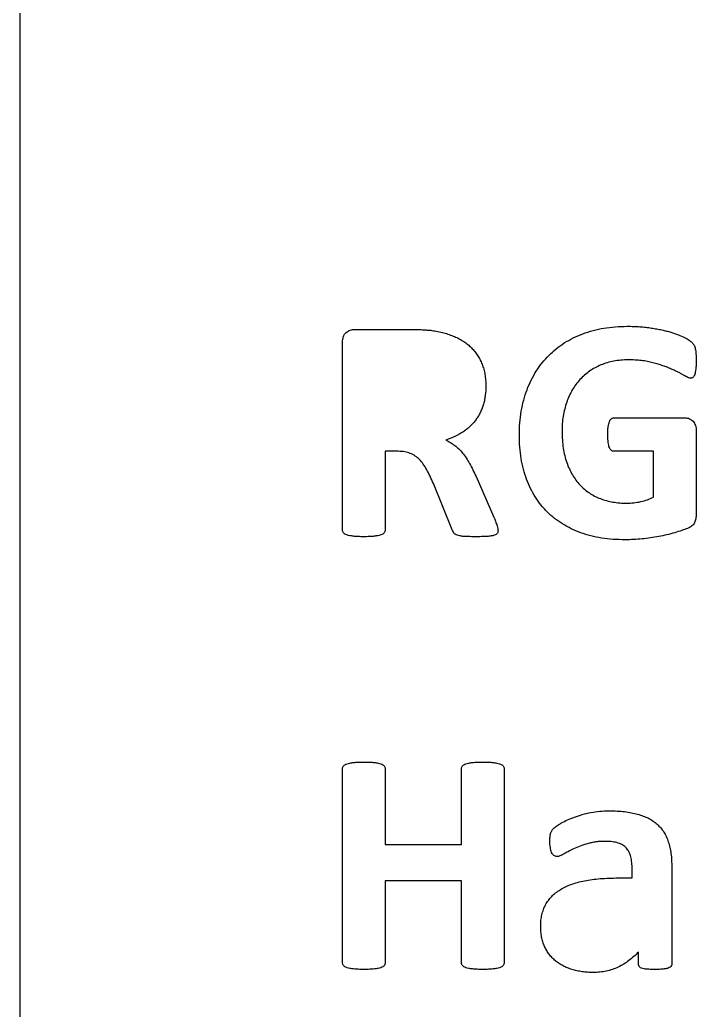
# Model space of a CAD drawing. Extents: x -125 to 125, y -250 to 250.
# Drawn here: x -125 to -102.56, y 184.29 to 217.15 of the extents above; entities that cross this region are included whole.
import ezdxf

# ---------------------------------------------------------------- set-up
doc = ezdxf.new("R2010")
doc.units = 0
doc.layers.get('0').update_dxf_attribs({"linetype": 'CONTINUOUS'})

msp = doc.modelspace()

# ---------------------------------------------------------------- linework, layer by layer
at = {"color": 7, "linetype": 'CONTINUOUS'}
for p, q in [((-125, 250), (-125, -250)), ((-113.876, 206.879), (-112.093, 206.879)), ((-114.292, 200.223), (-114.292, 206.44)), ((-105.287, 203.945), (-102.933, 203.945)), ((-102.557, 203.496), (-102.557, 200.748)), ((-112.876, 202.833), (-112.876, 200.223)), ((-112.441, 202.833), (-112.876, 202.833)), ((-103.973, 202.833), (-105.287, 202.833)), ((-103.973, 201.315), (-103.973, 202.833)), ((-110.65, 200.232), (-111.276, 201.762)), ((-109.863, 201.993), (-109.268, 200.648)), ((-114.292, 185.868), (-114.292, 192.304)), ((-112.876, 192.304), (-112.876, 189.794)), ((-110.346, 189.794), (-110.346, 192.304)), ((-108.93, 192.304), (-108.93, 185.868)), ((-112.876, 189.794), (-110.346, 189.794)), ((-104.681, 188.681), (-104.681, 188.978)), ((-103.366, 189.035), (-103.366, 185.844)), ((-112.876, 188.58), (-112.876, 185.864)), ((-110.346, 188.58), (-112.876, 188.58)), ((-110.346, 185.864), (-110.346, 188.58)), ((-105.146, 188.681), (-104.681, 188.681)), ((-104.474, 185.844), (-104.474, 186.222))]:
    msp.add_line(p, q, dxfattribs=at)
for points, knots in [([(-108.424, 203.365), (-108.421, 203.502), (-108.416, 203.77), (-108.368, 204.161), (-108.287, 204.529), (-108.177, 204.875), (-108.036, 205.198), (-107.868, 205.497), (-107.674, 205.771), (-107.454, 206.019), (-107.206, 206.239), (-106.934, 206.433), (-106.638, 206.6), (-106.319, 206.737), (-105.979, 206.846), (-105.619, 206.925), (-105.24, 206.971), (-104.981, 206.977), (-104.849, 206.98)], [0, 0, 0, 0, 0.071608, 0.139813, 0.205187, 0.2682, 0.329454, 0.388852, 0.446888, 0.504391, 0.561895, 0.619706, 0.678489, 0.738767, 0.80091, 0.864881, 0.930867, 1, 1, 1, 1]), ([(-104.849, 206.98), (-104.776, 206.98), (-104.634, 206.979), (-104.427, 206.967), (-104.229, 206.951), (-104.041, 206.925), (-103.864, 206.895), (-103.698, 206.862), (-103.543, 206.826), (-103.36, 206.775), (-103.159, 206.707), (-102.981, 206.629), (-102.864, 206.564), (-102.794, 206.522), (-102.738, 206.482), (-102.678, 206.433), (-102.621, 206.353), (-102.59, 206.252), (-102.572, 206.155), (-102.564, 206.062), (-102.557, 205.952), (-102.557, 205.873), (-102.557, 205.831)], [0, 0, 0, 0, 0.075252, 0.146781, 0.215201, 0.280669, 0.342609, 0.400994, 0.45588, 0.50681, 0.597852, 0.674971, 0.707912, 0.73606, 0.759512, 0.778851, 0.815932, 0.859728, 0.886356, 0.918692, 0.956377, 1, 1, 1, 1]), ([(-114.292, 206.44), (-114.29, 206.476), (-114.287, 206.544), (-114.267, 206.638), (-114.227, 206.716), (-114.174, 206.777), (-114.11, 206.823), (-114.038, 206.857), (-113.959, 206.876), (-113.904, 206.878), (-113.876, 206.879)], [0, 0, 0, 0, 0.156892, 0.296423, 0.417856, 0.533664, 0.64735, 0.761616, 0.877699, 1, 1, 1, 1]), ([(-112.093, 206.879), (-112.05, 206.879), (-111.967, 206.88), (-111.849, 206.876), (-111.743, 206.874), (-111.621, 206.867), (-111.483, 206.859), (-111.377, 206.848), (-111.326, 206.843)], [0, 0, 0, 0, 0.168799, 0.323243, 0.461226, 0.582836, 0.801515, 1, 1, 1, 1]), ([(-111.326, 206.843), (-111.259, 206.832), (-111.126, 206.811), (-110.933, 206.767), (-110.751, 206.709), (-110.58, 206.644), (-110.419, 206.566), (-110.271, 206.478), (-110.135, 206.379), (-110.013, 206.268), (-109.903, 206.147), (-109.806, 206.016), (-109.726, 205.872), (-109.657, 205.719), (-109.603, 205.554), (-109.563, 205.379), (-109.542, 205.19), (-109.539, 205.061), (-109.537, 204.995)], [0, 0, 0, 0, 0.071964, 0.14132, 0.20809, 0.272298, 0.334499, 0.395126, 0.453422, 0.511082, 0.567959, 0.625033, 0.682352, 0.741143, 0.801243, 0.864288, 0.93013, 1, 1, 1, 1]), ([(-104.814, 205.868), (-104.896, 205.865), (-105.056, 205.861), (-105.289, 205.829), (-105.511, 205.775), (-105.72, 205.702), (-105.914, 205.605), (-106.097, 205.495), (-106.262, 205.363), (-106.416, 205.215), (-106.552, 205.05), (-106.671, 204.869), (-106.774, 204.672), (-106.859, 204.46), (-106.924, 204.234), (-106.975, 203.996), (-107.003, 203.747), (-107.006, 203.577), (-107.008, 203.49)], [0, 0, 0, 0, 0.06731, 0.131669, 0.193748, 0.254534, 0.313904, 0.371938, 0.430002, 0.487986, 0.546531, 0.605729, 0.666465, 0.72914, 0.793796, 0.859819, 0.928806, 1, 1, 1, 1]), ([(-102.748, 205.261), (-102.761, 205.262), (-102.792, 205.266), (-102.843, 205.285), (-102.905, 205.316), (-102.977, 205.358), (-103.059, 205.407), (-103.154, 205.46), (-103.264, 205.51), (-103.385, 205.566), (-103.519, 205.622), (-103.665, 205.674), (-103.824, 205.724), (-103.995, 205.773), (-104.179, 205.817), (-104.378, 205.846), (-104.591, 205.864), (-104.738, 205.866), (-104.814, 205.868)], [0, 0, 0, 0, 0.018355, 0.042888, 0.074339, 0.112647, 0.157162, 0.206807, 0.262258, 0.323579, 0.390223, 0.461084, 0.537895, 0.619356, 0.705703, 0.798085, 0.895561, 1, 1, 1, 1]), ([(-102.557, 205.831), (-102.557, 205.783), (-102.558, 205.692), (-102.569, 205.568), (-102.584, 205.466), (-102.603, 205.386), (-102.629, 205.327), (-102.663, 205.286), (-102.704, 205.264), (-102.733, 205.262), (-102.748, 205.261)], [0, 0, 0, 0, 0.222468, 0.414203, 0.570804, 0.695701, 0.791949, 0.865635, 0.931621, 1, 1, 1, 1]), ([(-109.537, 204.995), (-109.538, 204.939), (-109.539, 204.829), (-109.558, 204.667), (-109.583, 204.513), (-109.624, 204.367), (-109.672, 204.229), (-109.731, 204.098), (-109.801, 203.975), (-109.88, 203.858), (-109.971, 203.751), (-110.07, 203.65), (-110.18, 203.555), (-110.343, 203.441), (-110.568, 203.313), (-110.765, 203.243), (-110.866, 203.207)], [0, 0, 0, 0, 0.070295, 0.137014, 0.202332, 0.26494, 0.325592, 0.384669, 0.44348, 0.501586, 0.559856, 0.618831, 0.67845, 0.739675, 0.866097, 1, 1, 1, 1]), ([(-105.491, 203.386), (-105.49, 203.434), (-105.489, 203.521), (-105.481, 203.641), (-105.464, 203.739), (-105.44, 203.815), (-105.411, 203.874), (-105.375, 203.915), (-105.333, 203.941), (-105.302, 203.944), (-105.287, 203.945)], [0, 0, 0, 0, 0.222382, 0.406205, 0.557642, 0.678177, 0.77763, 0.857173, 0.930509, 1, 1, 1, 1]), ([(-102.933, 203.945), (-102.906, 203.944), (-102.854, 203.941), (-102.781, 203.918), (-102.716, 203.881), (-102.66, 203.829), (-102.613, 203.764), (-102.581, 203.685), (-102.559, 203.595), (-102.558, 203.53), (-102.557, 203.496)], [0, 0, 0, 0, 0.122865, 0.235858, 0.346487, 0.460191, 0.580598, 0.708416, 0.846253, 1, 1, 1, 1]), ([(-104.914, 199.899), (-105.048, 199.901), (-105.309, 199.906), (-105.69, 199.951), (-106.05, 200.025), (-106.388, 200.127), (-106.702, 200.259), (-106.992, 200.418), (-107.258, 200.601), (-107.497, 200.813), (-107.713, 201.049), (-107.897, 201.313), (-108.06, 201.598), (-108.192, 201.908), (-108.297, 202.241), (-108.37, 202.597), (-108.418, 202.974), (-108.422, 203.233), (-108.424, 203.365)], [0, 0, 0, 0, 0.071803, 0.140065, 0.205555, 0.26847, 0.329123, 0.38779, 0.445234, 0.502082, 0.558884, 0.616028, 0.674477, 0.73446, 0.796649, 0.861309, 0.929044, 1, 1, 1, 1]), ([(-107.008, 203.49), (-107.006, 203.396), (-107.003, 203.212), (-106.972, 202.945), (-106.925, 202.695), (-106.856, 202.463), (-106.771, 202.249), (-106.668, 202.054), (-106.551, 201.875), (-106.417, 201.715), (-106.268, 201.573), (-106.104, 201.451), (-105.927, 201.345), (-105.735, 201.261), (-105.531, 201.194), (-105.317, 201.147), (-105.093, 201.118), (-104.94, 201.115), (-104.861, 201.113)], [0, 0, 0, 0, 0.078025, 0.151681, 0.221826, 0.288132, 0.351475, 0.412082, 0.470563, 0.527793, 0.584187, 0.640212, 0.696471, 0.754196, 0.813298, 0.873546, 0.935471, 1, 1, 1, 1]), ([(-105.287, 202.833), (-105.302, 202.834), (-105.333, 202.837), (-105.375, 202.864), (-105.411, 202.904), (-105.441, 202.961), (-105.464, 203.038), (-105.478, 203.135), (-105.49, 203.253), (-105.49, 203.339), (-105.491, 203.386)], [0, 0, 0, 0, 0.072578, 0.144482, 0.224778, 0.322997, 0.444673, 0.597125, 0.780445, 1, 1, 1, 1]), ([(-110.866, 203.207), (-110.815, 203.181), (-110.711, 203.128), (-110.567, 203.029), (-110.429, 202.912), (-110.303, 202.771), (-110.183, 202.61), (-110.071, 202.425), (-109.963, 202.218), (-109.897, 202.071), (-109.863, 201.993)], [0, 0, 0, 0, 0.107811, 0.215676, 0.325433, 0.441932, 0.566535, 0.698927, 0.842641, 1, 1, 1, 1]), ([(-111.276, 201.762), (-111.313, 201.845), (-111.382, 202.001), (-111.491, 202.218), (-111.602, 202.406), (-111.731, 202.56), (-111.875, 202.683), (-112.043, 202.77), (-112.234, 202.824), (-112.369, 202.83), (-112.441, 202.833)], [0, 0, 0, 0, 0.1593, 0.301039, 0.428722, 0.544154, 0.653039, 0.761128, 0.874112, 1, 1, 1, 1]), ([(-104.861, 201.113), (-104.784, 201.115), (-104.628, 201.12), (-104.399, 201.16), (-104.177, 201.22), (-104.04, 201.284), (-103.973, 201.315)], [0, 0, 0, 0, 0.253208, 0.507692, 0.758121, 1, 1, 1, 1]), ([(-102.557, 200.748), (-102.559, 200.697), (-102.564, 200.601), (-102.6, 200.487), (-102.647, 200.408), (-102.698, 200.357), (-102.764, 200.313), (-102.877, 200.261), (-103.047, 200.202), (-103.276, 200.129), (-103.531, 200.06), (-103.8, 200.002), (-104.074, 199.957), (-104.352, 199.924), (-104.632, 199.902), (-104.82, 199.9), (-104.914, 199.899)], [0, 0, 0, 0, 0.05568, 0.106054, 0.130672, 0.156668, 0.185638, 0.218, 0.293874, 0.385038, 0.484116, 0.586202, 0.689131, 0.792555, 0.896112, 1, 1, 1, 1]), ([(-109.268, 200.648), (-109.256, 200.617), (-109.232, 200.56), (-109.202, 200.48), (-109.178, 200.414), (-109.156, 200.347), (-109.137, 200.281), (-109.134, 200.231), (-109.132, 200.21)], [0, 0, 0, 0, 0.218644, 0.402253, 0.555346, 0.678013, 0.862007, 1, 1, 1, 1]), ([(-113.587, 200), (-113.649, 200.001), (-113.763, 200.003), (-113.918, 200.013), (-114.043, 200.032), (-114.14, 200.054), (-114.211, 200.083), (-114.262, 200.122), (-114.287, 200.171), (-114.29, 200.206), (-114.292, 200.223)], [0, 0, 0, 0, 0.232935, 0.426819, 0.582554, 0.704601, 0.797371, 0.871655, 0.936086, 1, 1, 1, 1]), ([(-112.876, 200.223), (-112.877, 200.206), (-112.88, 200.171), (-112.909, 200.123), (-112.959, 200.083), (-113.032, 200.054), (-113.129, 200.032), (-113.252, 200.013), (-113.408, 200.003), (-113.523, 200.001), (-113.587, 200)], [0, 0, 0, 0, 0.0635514, 0.1295107, 0.2033729, 0.2974139, 0.4187676, 0.5716786, 0.7625042, 1, 1, 1, 1]), ([(-109.915, 200), (-109.982, 200.001), (-110.102, 200.003), (-110.263, 200.006), (-110.386, 200.022), (-110.481, 200.044), (-110.551, 200.076), (-110.599, 200.121), (-110.626, 200.175), (-110.642, 200.213), (-110.65, 200.232)], [0, 0, 0, 0, 0.243328, 0.433557, 0.577376, 0.693089, 0.782344, 0.853591, 0.923378, 1, 1, 1, 1]), ([(-109.132, 200.21), (-109.133, 200.193), (-109.134, 200.159), (-109.152, 200.111), (-109.193, 200.069), (-109.265, 200.042), (-109.367, 200.022), (-109.475, 200.01), (-109.582, 200.004), (-109.68, 200.004), (-109.793, 199.999), (-109.873, 200), (-109.915, 200)], [0, 0, 0, 0, 0.059132, 0.112816, 0.1696131, 0.2518753, 0.3670424, 0.5233178, 0.6180486, 0.7304875, 0.8572385, 1, 1, 1, 1]), ([(-114.292, 192.304), (-114.29, 192.321), (-114.286, 192.356), (-114.258, 192.404), (-114.208, 192.443), (-114.135, 192.471), (-114.038, 192.494), (-113.914, 192.512), (-113.758, 192.525), (-113.643, 192.525), (-113.581, 192.525)], [0, 0, 0, 0, 0.064029, 0.127451, 0.201481, 0.295736, 0.417365, 0.572567, 0.765938, 1, 1, 1, 1]), ([(-113.581, 192.525), (-113.517, 192.525), (-113.402, 192.525), (-113.246, 192.512), (-113.123, 192.494), (-113.027, 192.471), (-112.956, 192.443), (-112.908, 192.403), (-112.88, 192.356), (-112.877, 192.321), (-112.876, 192.304)], [0, 0, 0, 0, 0.239315, 0.431788, 0.585897, 0.706283, 0.799249, 0.872177, 0.935951, 1, 1, 1, 1]), ([(-110.346, 192.304), (-110.344, 192.321), (-110.34, 192.356), (-110.312, 192.404), (-110.263, 192.442), (-110.193, 192.472), (-110.097, 192.494), (-109.972, 192.513), (-109.815, 192.525), (-109.699, 192.525), (-109.635, 192.525)], [0, 0, 0, 0, 0.064004, 0.127401, 0.201403, 0.292025, 0.411701, 0.566842, 0.762098, 1, 1, 1, 1]), ([(-109.635, 192.525), (-109.573, 192.525), (-109.46, 192.525), (-109.306, 192.512), (-109.183, 192.494), (-109.087, 192.471), (-109.014, 192.443), (-108.965, 192.403), (-108.934, 192.356), (-108.931, 192.321), (-108.93, 192.304)], [0, 0, 0, 0, 0.233771, 0.424589, 0.578953, 0.70146, 0.796395, 0.870959, 0.935845, 1, 1, 1, 1]), ([(-107.413, 189.908), (-107.412, 189.955), (-107.41, 190.04), (-107.394, 190.156), (-107.351, 190.251), (-107.297, 190.319), (-107.239, 190.37), (-107.18, 190.412), (-107.108, 190.458), (-106.991, 190.527), (-106.82, 190.615), (-106.588, 190.706), (-106.331, 190.791), (-106.05, 190.854), (-105.753, 190.899), (-105.55, 190.904), (-105.448, 190.907)], [0, 0, 0, 0, 0.059047, 0.104951, 0.145146, 0.186708, 0.211311, 0.241332, 0.276421, 0.317562, 0.41107, 0.514889, 0.627854, 0.747575, 0.87271, 1, 1, 1, 1]), ([(-105.448, 190.907), (-105.359, 190.906), (-105.187, 190.904), (-104.939, 190.884), (-104.711, 190.849), (-104.503, 190.802), (-104.314, 190.74), (-104.142, 190.665), (-103.988, 190.572), (-103.851, 190.466), (-103.731, 190.343), (-103.629, 190.204), (-103.545, 190.049), (-103.479, 189.877), (-103.429, 189.689), (-103.39, 189.486), (-103.371, 189.266), (-103.368, 189.114), (-103.366, 189.035)], [0, 0, 0, 0, 0.082328, 0.15905, 0.229512, 0.294962, 0.355949, 0.413507, 0.468131, 0.521224, 0.573572, 0.626172, 0.680004, 0.736438, 0.795981, 0.859405, 0.927395, 1, 1, 1, 1]), ([(-107.176, 189.389), (-107.194, 189.391), (-107.231, 189.395), (-107.282, 189.423), (-107.323, 189.469), (-107.357, 189.53), (-107.38, 189.606), (-107.399, 189.695), (-107.409, 189.798), (-107.412, 189.87), (-107.413, 189.908)], [0, 0, 0, 0, 0.08977, 0.175722, 0.272317, 0.379868, 0.507775, 0.652557, 0.817827, 1, 1, 1, 1]), ([(-105.571, 189.895), (-105.625, 189.894), (-105.73, 189.893), (-105.882, 189.879), (-106.026, 189.854), (-106.201, 189.807), (-106.401, 189.74), (-106.615, 189.648), (-106.799, 189.559), (-106.929, 189.486), (-107.017, 189.433), (-107.076, 189.411), (-107.127, 189.392), (-107.16, 189.39), (-107.176, 189.389)], [0, 0, 0, 0, 0.09473, 0.18424, 0.270013, 0.35152, 0.503292, 0.6414, 0.761383, 0.86237, 0.904749, 0.941812, 0.972935, 1, 1, 1, 1]), ([(-104.681, 188.978), (-104.683, 189.051), (-104.686, 189.187), (-104.721, 189.376), (-104.776, 189.54), (-104.869, 189.674), (-104.992, 189.78), (-105.122, 189.835), (-105.24, 189.866), (-105.342, 189.882), (-105.453, 189.894), (-105.531, 189.895), (-105.571, 189.895)], [0, 0, 0, 0, 0.145854, 0.273478, 0.387844, 0.492544, 0.597374, 0.711592, 0.77426, 0.843305, 0.918103, 1, 1, 1, 1]), ([(-107.716, 187.077), (-107.715, 187.143), (-107.712, 187.273), (-107.679, 187.459), (-107.629, 187.633), (-107.557, 187.793), (-107.465, 187.939), (-107.353, 188.072), (-107.22, 188.191), (-107.067, 188.297), (-106.894, 188.39), (-106.702, 188.471), (-106.49, 188.537), (-106.258, 188.59), (-106.007, 188.63), (-105.737, 188.661), (-105.448, 188.677), (-105.249, 188.68), (-105.146, 188.681)], [0, 0, 0, 0, 0.0581426, 0.1128533, 0.1652147, 0.2157593, 0.2658881, 0.3159342, 0.3674963, 0.4214562, 0.4785852, 0.5391089, 0.6033963, 0.6724923, 0.746753, 0.8255985, 0.9101003, 1, 1, 1, 1]), ([(-105.981, 185.545), (-106.043, 185.546), (-106.164, 185.548), (-106.343, 185.569), (-106.514, 185.598), (-106.677, 185.64), (-106.83, 185.695), (-106.973, 185.762), (-107.107, 185.84), (-107.229, 185.93), (-107.339, 186.033), (-107.436, 186.148), (-107.52, 186.273), (-107.592, 186.41), (-107.647, 186.56), (-107.688, 186.721), (-107.712, 186.895), (-107.715, 187.015), (-107.716, 187.077)], [0, 0, 0, 0, 0.07128, 0.139284, 0.205487, 0.269772, 0.332029, 0.391989, 0.450699, 0.508537, 0.565767, 0.622738, 0.680171, 0.738769, 0.799325, 0.862874, 0.9293, 1, 1, 1, 1]), ([(-104.474, 186.222), (-104.524, 186.171), (-104.623, 186.071), (-104.786, 185.938), (-104.96, 185.822), (-105.143, 185.722), (-105.337, 185.641), (-105.543, 185.588), (-105.758, 185.551), (-105.906, 185.547), (-105.981, 185.545)], [0, 0, 0, 0, 0.124878, 0.24841, 0.370341, 0.493032, 0.615578, 0.739811, 0.867859, 1, 1, 1, 1]), ([(-113.581, 185.646), (-113.643, 185.647), (-113.758, 185.649), (-113.914, 185.659), (-114.038, 185.679), (-114.136, 185.698), (-114.208, 185.73), (-114.258, 185.768), (-114.285, 185.817), (-114.29, 185.851), (-114.292, 185.868)], [0, 0, 0, 0, 0.234101, 0.42732, 0.582521, 0.703687, 0.798738, 0.872767, 0.937904, 1, 1, 1, 1]), ([(-112.876, 185.864), (-112.877, 185.848), (-112.88, 185.814), (-112.908, 185.767), (-112.956, 185.728), (-113.027, 185.699), (-113.123, 185.679), (-113.246, 185.659), (-113.402, 185.649), (-113.517, 185.647), (-113.581, 185.646)], [0, 0, 0, 0, 0.062254, 0.12619, 0.1993036, 0.2925055, 0.4127251, 0.5672258, 0.7600352, 1, 1, 1, 1]), ([(-109.635, 185.646), (-109.699, 185.647), (-109.815, 185.649), (-109.973, 185.659), (-110.097, 185.679), (-110.193, 185.698), (-110.263, 185.729), (-110.312, 185.767), (-110.34, 185.814), (-110.344, 185.848), (-110.346, 185.864)], [0, 0, 0, 0, 0.2385414, 0.4341387, 0.5896705, 0.7091771, 0.800027, 0.8742143, 0.937771, 1, 1, 1, 1]), ([(-108.93, 185.868), (-108.932, 185.851), (-108.934, 185.816), (-108.964, 185.769), (-109.014, 185.729), (-109.086, 185.698), (-109.184, 185.679), (-109.306, 185.659), (-109.46, 185.649), (-109.573, 185.647), (-109.635, 185.646)], [0, 0, 0, 0, 0.062201, 0.128789, 0.203356, 0.299096, 0.421142, 0.575511, 0.76618, 1, 1, 1, 1]), ([(-103.926, 185.646), (-103.963, 185.647), (-104.032, 185.647), (-104.128, 185.651), (-104.207, 185.655), (-104.286, 185.664), (-104.361, 185.683), (-104.431, 185.718), (-104.469, 185.777), (-104.473, 185.821), (-104.474, 185.844)], [0, 0, 0, 0, 0.173319, 0.319852, 0.442115, 0.540509, 0.689721, 0.800236, 0.893661, 1, 1, 1, 1]), ([(-103.366, 185.844), (-103.368, 185.82), (-103.371, 185.775), (-103.42, 185.718), (-103.495, 185.685), (-103.574, 185.666), (-103.655, 185.657), (-103.733, 185.65), (-103.825, 185.648), (-103.89, 185.647), (-103.926, 185.646)], [0, 0, 0, 0, 0.105958, 0.205842, 0.322855, 0.480321, 0.577978, 0.697078, 0.83767, 1, 1, 1, 1])]:
    msp.add_open_spline(points, degree=3, knots=knots, dxfattribs=at)

doc.saveas('drawing.dxf')
